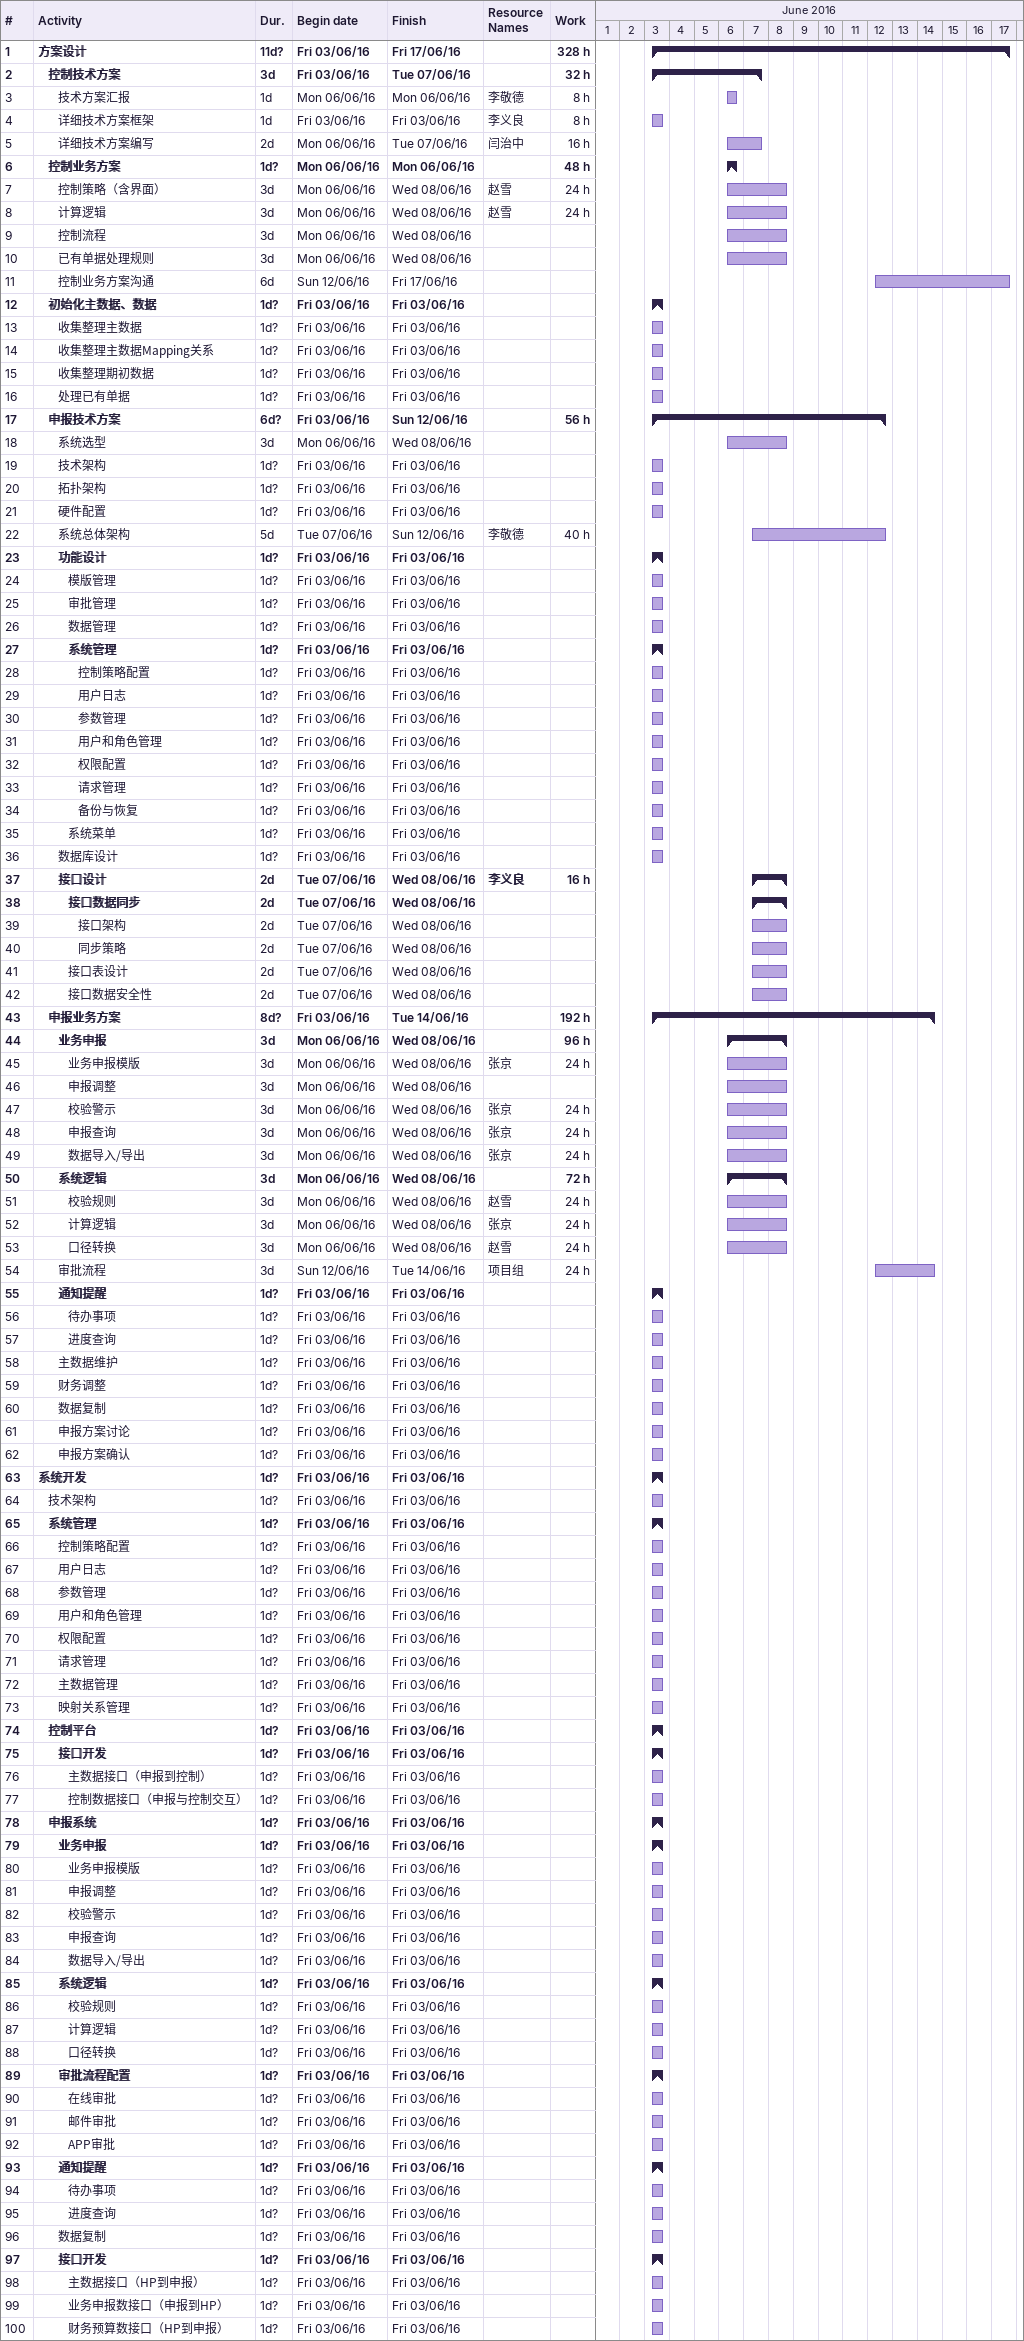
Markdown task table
| ID | Level | Task | Duration | Start | Finish | Resources | Work (h) |
|---|---|---|---|---|---|---|---|
| 1 | 1 | **方案设计** | 11d? | 2016-06-03 | 2016-06-17 |  | 328 |
| 2 | 2 | **控制技术方案** | 3d | 2016-06-03 | 2016-06-07 |  | 32 |
| 3 | 3 | 技术方案汇报 | 1d | 2016-06-06 | 2016-06-06 | 李敬德 | 8 |
| 4 | 3 | 详细技术方案框架 | 1d | 2016-06-03 | 2016-06-03 | 李义良 | 8 |
| 5 | 3 | 详细技术方案编写 | 2d | 2016-06-06 | 2016-06-07 | 闫治中 | 16 |
| 6 | 2 | **控制业务方案** | 1d? | 2016-06-06 | 2016-06-06 |  | 48 |
| 7 | 3 | 控制策略（含界面） | 3d | 2016-06-06 | 2016-06-08 | 赵雪 | 24 |
| 8 | 3 | 计算逻辑 | 3d | 2016-06-06 | 2016-06-08 | 赵雪 | 24 |
| 9 | 3 | 控制流程 | 3d | 2016-06-06 | 2016-06-08 |  |  |
| 10 | 3 | 已有单据处理规则 | 3d | 2016-06-06 | 2016-06-08 |  |  |
| 11 | 3 | 控制业务方案沟通 | 6d | 2016-06-12 | 2016-06-17 |  |  |
| 12 | 2 | **初始化主数据、数据** | 1d? | 2016-06-03 | 2016-06-03 |  |  |
| 13 | 3 | 收集整理主数据 | 1d? | 2016-06-03 | 2016-06-03 |  |  |
| 14 | 3 | 收集整理主数据Mapping关系 | 1d? | 2016-06-03 | 2016-06-03 |  |  |
| 15 | 3 | 收集整理期初数据 | 1d? | 2016-06-03 | 2016-06-03 |  |  |
| 16 | 3 | 处理已有单据 | 1d? | 2016-06-03 | 2016-06-03 |  |  |
| 17 | 2 | **申报技术方案** | 6d? | 2016-06-03 | 2016-06-12 |  | 56 |
| 18 | 3 | 系统选型 | 3d | 2016-06-06 | 2016-06-08 |  |  |
| 19 | 3 | 技术架构 | 1d? | 2016-06-03 | 2016-06-03 |  |  |
| 20 | 3 | 拓扑架构 | 1d? | 2016-06-03 | 2016-06-03 |  |  |
| 21 | 3 | 硬件配置 | 1d? | 2016-06-03 | 2016-06-03 |  |  |
| 22 | 3 | 系统总体架构 | 5d | 2016-06-07 | 2016-06-12 | 李敬德 | 40 |
| 23 | 3 | **功能设计** | 1d? | 2016-06-03 | 2016-06-03 |  |  |
| 24 | 4 | 模版管理 | 1d? | 2016-06-03 | 2016-06-03 |  |  |
| 25 | 4 | 审批管理 | 1d? | 2016-06-03 | 2016-06-03 |  |  |
| 26 | 4 | 数据管理 | 1d? | 2016-06-03 | 2016-06-03 |  |  |
| 27 | 4 | **系统管理** | 1d? | 2016-06-03 | 2016-06-03 |  |  |
| 28 | 5 | 控制策略配置 | 1d? | 2016-06-03 | 2016-06-03 |  |  |
| 29 | 5 | 用户日志 | 1d? | 2016-06-03 | 2016-06-03 |  |  |
| 30 | 5 | 参数管理 | 1d? | 2016-06-03 | 2016-06-03 |  |  |
| 31 | 5 | 用户和角色管理 | 1d? | 2016-06-03 | 2016-06-03 |  |  |
| 32 | 5 | 权限配置 | 1d? | 2016-06-03 | 2016-06-03 |  |  |
| 33 | 5 | 请求管理 | 1d? | 2016-06-03 | 2016-06-03 |  |  |
| 34 | 5 | 备份与恢复 | 1d? | 2016-06-03 | 2016-06-03 |  |  |
| 35 | 4 | 系统菜单 | 1d? | 2016-06-03 | 2016-06-03 |  |  |
| 36 | 3 | 数据库设计 | 1d? | 2016-06-03 | 2016-06-03 |  |  |
| 37 | 3 | **接口设计** | 2d | 2016-06-07 | 2016-06-08 | 李义良 | 16 |
| 38 | 4 | **接口数据同步** | 2d | 2016-06-07 | 2016-06-08 |  |  |
| 39 | 5 | 接口架构 | 2d | 2016-06-07 | 2016-06-08 |  |  |
| 40 | 5 | 同步策略 | 2d | 2016-06-07 | 2016-06-08 |  |  |
| 41 | 4 | 接口表设计 | 2d | 2016-06-07 | 2016-06-08 |  |  |
| 42 | 4 | 接口数据安全性 | 2d | 2016-06-07 | 2016-06-08 |  |  |
| 43 | 2 | **申报业务方案** | 8d? | 2016-06-03 | 2016-06-14 |  | 192 |
| 44 | 3 | **业务申报** | 3d | 2016-06-06 | 2016-06-08 |  | 96 |
| 45 | 4 | 业务申报模版 | 3d | 2016-06-06 | 2016-06-08 | 张京 | 24 |
| 46 | 4 | 申报调整 | 3d | 2016-06-06 | 2016-06-08 |  |  |
| 47 | 4 | 校验警示 | 3d | 2016-06-06 | 2016-06-08 | 张京 | 24 |
| 48 | 4 | 申报查询 | 3d | 2016-06-06 | 2016-06-08 | 张京 | 24 |
| 49 | 4 | 数据导入/导出 | 3d | 2016-06-06 | 2016-06-08 | 张京 | 24 |
| 50 | 3 | **系统逻辑** | 3d | 2016-06-06 | 2016-06-08 |  | 72 |
| 51 | 4 | 校验规则 | 3d | 2016-06-06 | 2016-06-08 | 赵雪 | 24 |
| 52 | 4 | 计算逻辑 | 3d | 2016-06-06 | 2016-06-08 | 张京 | 24 |
| 53 | 4 | 口径转换 | 3d | 2016-06-06 | 2016-06-08 | 赵雪 | 24 |
| 54 | 3 | 审批流程 | 3d | 2016-06-12 | 2016-06-14 | 项目组 | 24 |
| 55 | 3 | **通知提醒** | 1d? | 2016-06-03 | 2016-06-03 |  |  |
| 56 | 4 | 待办事项 | 1d? | 2016-06-03 | 2016-06-03 |  |  |
| 57 | 4 | 进度查询 | 1d? | 2016-06-03 | 2016-06-03 |  |  |
| 58 | 3 | 主数据维护 | 1d? | 2016-06-03 | 2016-06-03 |  |  |
| 59 | 3 | 财务调整 | 1d? | 2016-06-03 | 2016-06-03 |  |  |
| 60 | 3 | 数据复制 | 1d? | 2016-06-03 | 2016-06-03 |  |  |
| 61 | 3 | 申报方案讨论 | 1d? | 2016-06-03 | 2016-06-03 |  |  |
| 62 | 3 | 申报方案确认 | 1d? | 2016-06-03 | 2016-06-03 |  |  |
| 63 | 1 | **系统开发** | 1d? | 2016-06-03 | 2016-06-03 |  |  |
| 64 | 2 | 技术架构 | 1d? | 2016-06-03 | 2016-06-03 |  |  |
| 65 | 2 | **系统管理** | 1d? | 2016-06-03 | 2016-06-03 |  |  |
| 66 | 3 | 控制策略配置 | 1d? | 2016-06-03 | 2016-06-03 |  |  |
| 67 | 3 | 用户日志 | 1d? | 2016-06-03 | 2016-06-03 |  |  |
| 68 | 3 | 参数管理 | 1d? | 2016-06-03 | 2016-06-03 |  |  |
| 69 | 3 | 用户和角色管理 | 1d? | 2016-06-03 | 2016-06-03 |  |  |
| 70 | 3 | 权限配置 | 1d? | 2016-06-03 | 2016-06-03 |  |  |
| 71 | 3 | 请求管理 | 1d? | 2016-06-03 | 2016-06-03 |  |  |
| 72 | 3 | 主数据管理 | 1d? | 2016-06-03 | 2016-06-03 |  |  |
| 73 | 3 | 映射关系管理 | 1d? | 2016-06-03 | 2016-06-03 |  |  |
| 74 | 2 | **控制平台** | 1d? | 2016-06-03 | 2016-06-03 |  |  |
| 75 | 3 | **接口开发** | 1d? | 2016-06-03 | 2016-06-03 |  |  |
| 76 | 4 | 主数据接口（申报到控制） | 1d? | 2016-06-03 | 2016-06-03 |  |  |
| 77 | 4 | 控制数据接口（申报与控制交互） | 1d? | 2016-06-03 | 2016-06-03 |  |  |
| 78 | 2 | **申报系统** | 1d? | 2016-06-03 | 2016-06-03 |  |  |
| 79 | 3 | **业务申报** | 1d? | 2016-06-03 | 2016-06-03 |  |  |
| 80 | 4 | 业务申报模版 | 1d? | 2016-06-03 | 2016-06-03 |  |  |
| 81 | 4 | 申报调整 | 1d? | 2016-06-03 | 2016-06-03 |  |  |
| 82 | 4 | 校验警示 | 1d? | 2016-06-03 | 2016-06-03 |  |  |
| 83 | 4 | 申报查询 | 1d? | 2016-06-03 | 2016-06-03 |  |  |
| 84 | 4 | 数据导入/导出 | 1d? | 2016-06-03 | 2016-06-03 |  |  |
| 85 | 3 | **系统逻辑** | 1d? | 2016-06-03 | 2016-06-03 |  |  |
| 86 | 4 | 校验规则 | 1d? | 2016-06-03 | 2016-06-03 |  |  |
| 87 | 4 | 计算逻辑 | 1d? | 2016-06-03 | 2016-06-03 |  |  |
| 88 | 4 | 口径转换 | 1d? | 2016-06-03 | 2016-06-03 |  |  |
| 89 | 3 | **审批流程配置** | 1d? | 2016-06-03 | 2016-06-03 |  |  |
| 90 | 4 | 在线审批 | 1d? | 2016-06-03 | 2016-06-03 |  |  |
| 91 | 4 | 邮件审批 | 1d? | 2016-06-03 | 2016-06-03 |  |  |
| 92 | 4 | APP审批 | 1d? | 2016-06-03 | 2016-06-03 |  |  |
| 93 | 3 | **通知提醒** | 1d? | 2016-06-03 | 2016-06-03 |  |  |
| 94 | 4 | 待办事项 | 1d? | 2016-06-03 | 2016-06-03 |  |  |
| 95 | 4 | 进度查询 | 1d? | 2016-06-03 | 2016-06-03 |  |  |
| 96 | 3 | 数据复制 | 1d? | 2016-06-03 | 2016-06-03 |  |  |
| 97 | 3 | **接口开发** | 1d? | 2016-06-03 | 2016-06-03 |  |  |
| 98 | 4 | 主数据接口（HP到申报） | 1d? | 2016-06-03 | 2016-06-03 |  |  |
| 99 | 4 | 业务申报数接口（申报到HP） | 1d? | 2016-06-03 | 2016-06-03 |  |  |
| 100 | 4 | 财务预算数接口（HP到申报） | 1d? | 2016-06-03 | 2016-06-03 |  |  |
